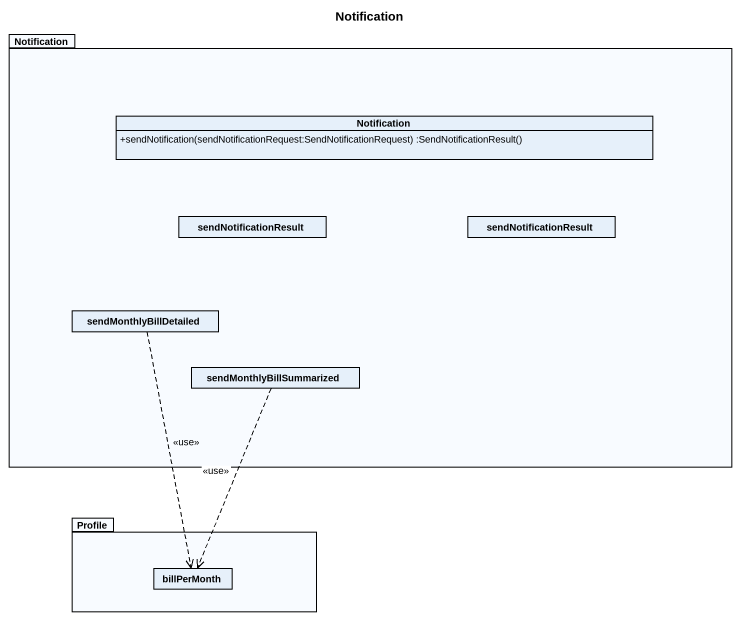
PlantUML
@startuml
title Notification
hide circle
hide empty members
skinparam classAttributeIconSize 0
package Notification {
  class "Notification" as Notification_2 {
    +sendNotification(sendNotificationRequest:SendNotificationRequest) :SendNotificationResult()
  }
  class sendNotificationResult
  class "sendNotificationResult" as sendNotificationResult_2
  class sendMonthlyBillDetailed
  class sendMonthlyBillSummarized
}
package Profile {
  class billPerMonth
}
sendMonthlyBillDetailed ..> billPerMonth : <<use>>
sendMonthlyBillSummarized ..> billPerMonth : <<use>>
@enduml
